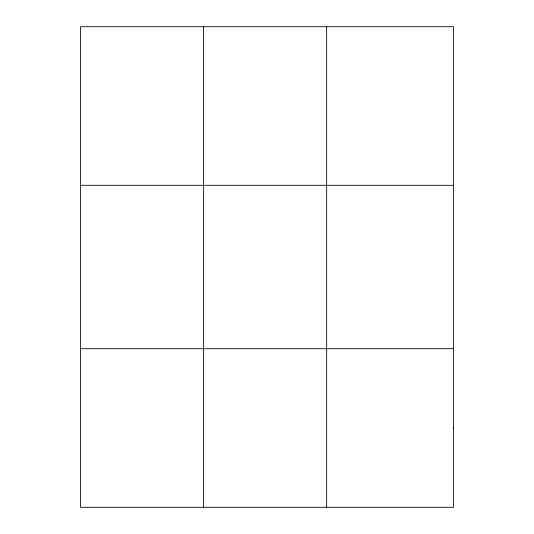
<?xml version="1.0" encoding="UTF-8"?>
<svg xmlns="http://www.w3.org/2000/svg" width="534" height="534" viewBox="0 0 534 534"><rect width="100%" height="100%" fill="white"/><g stroke="black" fill="none" stroke-linecap="round" stroke-linejoin="round"><path stroke-width="0.8" d="M203.621 26.7L203.621 507.3M326.654 26.7L326.654 507.3M80.581 185.298L453.419 185.298M80.581 348.702L453.419 348.702M453.419 428.001L453.419 507.3L80.581 507.3L80.581 26.7L453.419 26.7L453.419 428.001"/></g></svg>
